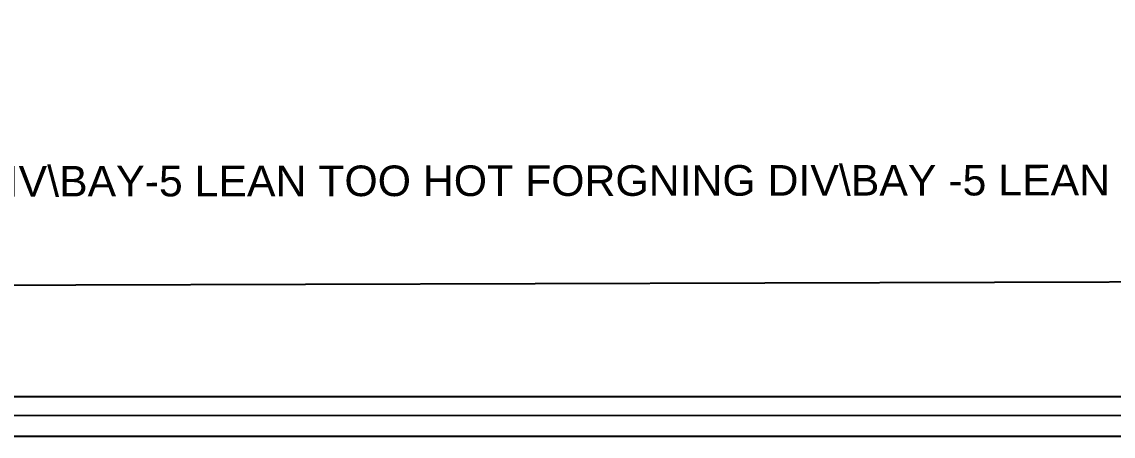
# Model space of a CAD drawing. Header units: feet. Extents: x -99009 to 3252343, y -11094690 to 9035152.
# Drawn here: x 2456071 to 2481008, y -2013009 to -2003528 of the extents above; entities that cross this region are included whole.
import ezdxf

# ---------------------------------------------------------------- set-up
doc = ezdxf.new("R2010")
doc.units = ezdxf.units.FT
doc.layers.add('1', color=1, linetype='Continuous')
doc.styles.get("Standard").update_dxf_attribs({"font": 'GOTHICB.TTF'})

msp = doc.modelspace()

# ---------------------------------------------------------------- linework, layer by layer
for points in [[(2398724.85619, -1877329.52607), (2583635.05305, -1877296.08291), (2583788.57818, -2012516.78183), (2398878.38132, -2012550.225)], [(2399418.96967, -1877847.67055), (2530627.71938, -1877471.10847), (2530777.44027, -2009341.13689), (2399568.69056, -2009717.69897)]]:
    msp.add_lwpolyline(points, close=True)
at = {"layer": '1'}
for points in [[(2584697.64013, -2013008.80189), (2584697.64013, -1876419.99009), (2397815.3202, -1876419.99009), (2397815.3202, -2013008.80189)], [(2583788.10415, -2012099.2659), (2583788.10415, -1877329.52607), (2398724.85619, -1877329.52607), (2398724.85619, -2012099.2659)]]:
    msp.add_lwpolyline(points, close=True, dxfattribs=at)

# ---------------------------------------------------------------- texts
at = {"color": 235, "insert": (2464825.07853, -2007170.73309), "char_height": 700, "width": 90095.908622, "attachment_point": 5, "rotation": 0.065051714}
msp.add_mtext('{\\fArial|b0|i0|c0|p34;{\\C7;BAY-5A RP KIT PACKING DIV\\\\ BAY-5B SPROCKET DIV\\\\BAY-5 LEAN TOO HOT FORGNING DIV\\\\BAY -5 LEAN TOO NORTH RM COIL STORE YARD}}', dxfattribs=at)

doc.saveas('drawing.dxf')
